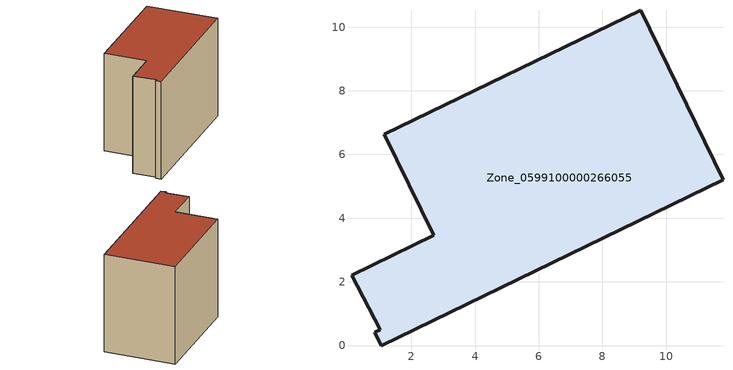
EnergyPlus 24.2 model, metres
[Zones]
Zone_0599100000266055
 floor ground (C_G): 9.19,10.52 11.78,5.21 1.05,0 0.84,0.41 1.02,0.49 0.12,2.21 2.7,3.46 1.15,6.63 z0
 wall outside (C_F): 11.78,5.21 9.19,10.52 1.15,6.63 2.7,3.46 0.12,2.21 1.02,0.49 0.84,0.41 1.05,0 11.78,5.21 z0:8.37
 roof outside (C_R): 0.84,0.41 1.05,0 11.78,5.21 9.19,10.52 1.15,6.63 2.7,3.46 0.12,2.21 1.02,0.49 z8.37
[BUILDING]
Pand.0599100000266055: North Axis=0; Terrain=City; Loads Convergence Tolerance Value=0.04; Temperature Convergence Tolerance Value=0.4; Solar Distribution=FullExterior; Maximum Number of Warmup Days=25; Minimum Number of Warmup Days=1
[Site:Location]
Rotterdam.The.Hague.AP_ZH_NLD Design_Conditions: Latitude=51.96; Longitude=4.45; Time Zone=1; Elevation=-4.5
[SITE:GROUNDTEMPERATURE:BUILDINGSURFACE]
18, 18, 18, 18, 18, 18, 18, 18, 18, 18, 18, 18
[MATERIAL] Thermal Absorptance=0.9; Solar Absorptance=0.7; Visible Absorptance=0.7
Name | Roughness | Thickness | Conductivity | Density | Specific Heat
G.TI.1965-1974 | MediumSmooth | 0.15 | 0.882353 | 540 | 1210
F.TI.1965-1974 | Rough | 0.3 | 0.697674 | 1920 | 840
R.TI.1965-1974 | MediumRough | 0.2 | 0.232558 | 1500 | 1000
[CONSTRUCTION]
C_G: G.TI.1965-1974
C_F: F.TI.1965-1974
C_R: R.TI.1965-1974
[ZONE]
Zone_0599100000266055: Type=1; Multiplier=1; Ceiling Height=Autocalculate; Volume=Autocalculate; Floor Area=autocalculate; Part of Total Floor Area=Yes
[ZONEINFILTRATION:DESIGNFLOWRATE]
Infil_Zone_0599100000266055: Zone or ZoneList or Space or SpaceList=Zone_0599100000266055; Schedule=AlwaysOn; Design Flow Rate Calculation Method=Flow/Area; Flow Rate per Floor Area=0.003; Constant Term Coefficient=1; Temperature Term Coefficient=0; Velocity Term Coefficient=0; Velocity Squared Term Coefficient=0
[HVACTEMPLATE:ZONE:IDEALLOADSAIRSYSTEM]
Zone_0599100000266055: Maximum Heating Supply Air Temperature=50; Minimum Cooling Supply Air Temperature=13; Maximum Heating Supply Air Humidity Ratio=0.0156; Minimum Cooling Supply Air Humidity Ratio=0.0077; Heating Limit=NoLimit; Cooling Limit=NoLimit; Dehumidification Control Type=ConstantSensibleHeatRatio; Cooling Sensible Heat Ratio=0.7; Dehumidification Setpoint=60; Humidification Control Type=None; Humidification Setpoint=30; Outdoor Air Method=None; Outdoor Air Flow Rate per Person=0.00944; Outdoor Air Flow Rate per Zone Floor Area=0; Outdoor Air Flow Rate per Zone=0; Demand Controlled Ventilation Type=None; Outdoor Air Economizer Type=NoEconomizer; Heat Recovery Type=None; Sensible Heat Recovery Effectiveness=0.7; Latent Heat Recovery Effectiveness=0.65
[ZONECONTROL:THERMOSTAT]
ThermostatControl_Zone_0599100000266055: Zone or ZoneList=Zone_0599100000266055; Control Type Schedule=DualSetpointControlType; Control 1=Thermostat_Zone_0599100000266055; Temperature Difference Between Cutout And Setpoint=0
[THERMOSTATSETPOINT:DUALSETPOINT]
Thermostat_Zone_0599100000266055: Heating Setpoint Temperature Schedule=HeatingSetpoint_Zone_0599100000266055; Cooling Setpoint Temperature Schedule=CoolingSetpoint_Zone_0599100000266055
[SCHEDULE:COMPACT]
HeatingSetpoint_Zone_0599100000266055: Through: 12/31, For: AllDays, Until: 24:00, 21
CoolingSetpoint_Zone_0599100000266055: Through: 12/31, For: AllDays, Until: 24:00, 24
DualSetpointControlType: Through: 12/31, For: AllDays, Until: 24:00, 4
AlwaysOn: Through: 12/31, For: AllDays, Until: 24:00, 1
